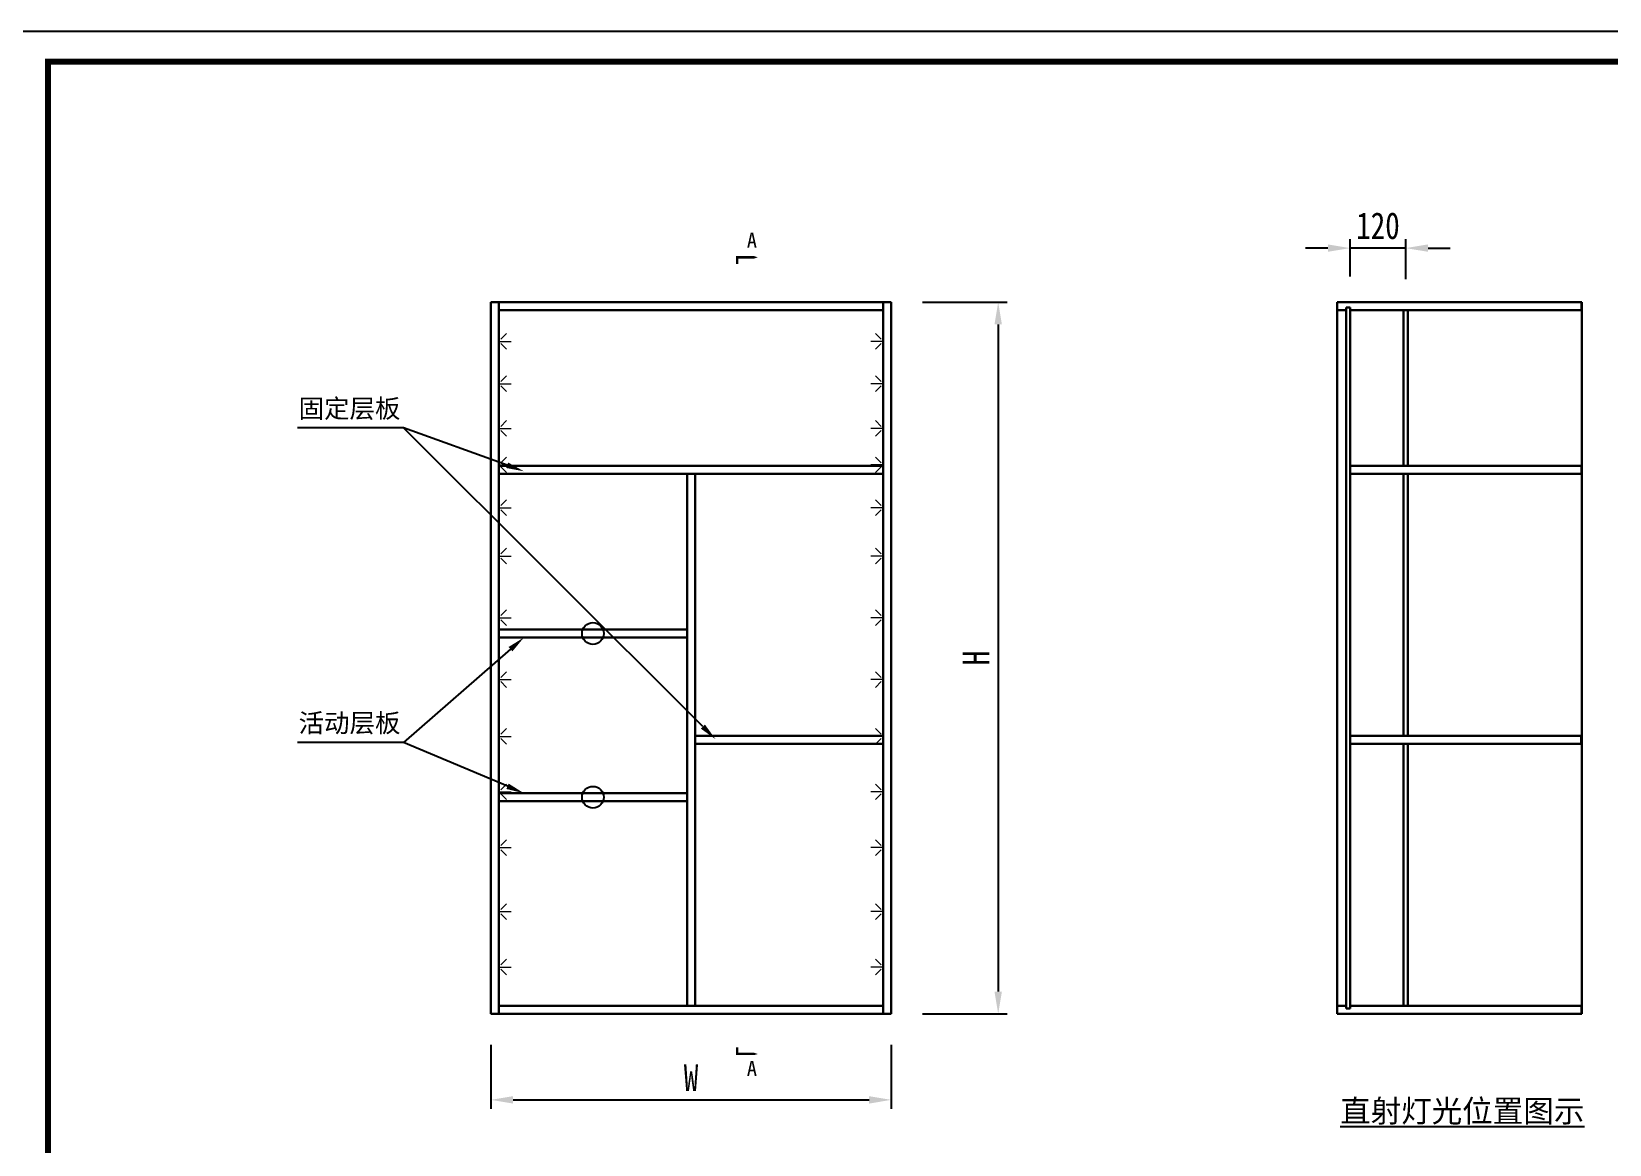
# Model space of a CAD drawing. Header units: millimetres. Extents: x 0 to 1097966, y -63096 to 223085.
# Drawn here: x 338555.3 to 338909.9, y -57116 to -56865.8 of the extents above; entities that cross this region are included whole.
import ezdxf
from ezdxf import colors
from ezdxf.entities.mleader import LeaderData, LeaderLine
from ezdxf.math import Vec2, Vec3

# ---------------------------------------------------------------- set-up
doc = ezdxf.new("R2010")
doc.units = ezdxf.units.MM
doc.styles.get("Standard").update_dxf_attribs({"font": 'arial.ttf'})
doc.styles.add('TEXT', font='', dxfattribs={"width": 0.8})
doc.styles.add('宋体', font='')
doc.styles.get('TEXT').set_extended_font_data('SimSun')
doc.styles.get('宋体').set_extended_font_data('SimSun')
doc.dimstyles.new('副本 (2) (2) ISO-25', dxfattribs={"dimtxt": 18, "dimasz": 13, "dimexe": 6, "dimexo": 12, "dimgap": 6, "dimtad": 1, "dimtxsty": 'TEXT', "dimcen": 2.5, "dimclrd": 5, "dimclre": 5, "dimclrt": 5, "dimadec": 0, "dimazin": 0, "dimtfac": 1, "dimtmove": 0, "dimatfit": 3, "dimldrblk": 'BOXFILLED', "dimfxl": 1.25, "dimarcsym": 0})
pattern_1 = [(0, (609.192, -11.072), (0, 6.985), [5.08, -1.905]), (90, (609.192, -11.072), (-6.985, 4e-16), [5.08, -1.905])]

# ---------------------------------------------------------------- blocks, each defined once
blk = doc.blocks.new('*D718')
at = {"color": 5, "lineweight": -2, "transparency": 16777216}
for p, q in [((338658.48, -57093.59), (338658.48, -57107.93)), ((338748.48, -57093.59), (338748.48, -57107.93)), ((338663.48, -57105.93), (338743.48, -57105.93))]:
    blk.add_line(p, q, dxfattribs=at)
at = {"color": 5, "lineweight": 13, "transparency": 16777216}
for points in [[(338663.48, -57105.1), (338663.48, -57106.77), (338658.48, -57105.93)], [(338743.48, -57105.1), (338743.48, -57106.77), (338748.48, -57105.93)]]:
    blk.add_solid(points, dxfattribs=at)
at = {"layer": 'Defpoints', "color": 0, "lineweight": 13, "transparency": 16777216}
for p in [(338658.48, -57086.59), (338748.48, -57086.59), (338748.48, -57105.93)]:
    blk.add_point(p, dxfattribs=at)
at = {"color": 5, "transparency": 16777216, "insert": (338703.48, -57100.93), "char_height": 6, "attachment_point": 5, "style": 'TEXT'}
blk.add_mtext('W', dxfattribs=at)
blk = doc.blocks.new('_BoxFilled')
at = {"color": 0, "linetype": 'ByBlock', "lineweight": -2}
blk.add_line((-0.5, 0), (-1, 0), dxfattribs=at)
at = {"color": 0, "linetype": 'ByBlock'}
blk.add_solid([(-0.5, 0.5), (0.5, 0.5), (-0.5, -0.5), (0.5, -0.5)], dxfattribs=at)
blk = doc.blocks.new('*D719')
at = {"color": 5, "lineweight": -2, "transparency": 16777216}
for p, q in [((338755.48, -56926.59), (338774.51, -56926.59)), ((338772.51, -56931.59), (338772.51, -57081.59)), ((338755.48, -57086.59), (338774.51, -57086.59))]:
    blk.add_line(p, q, dxfattribs=at)
at = {"color": 5, "lineweight": 13, "transparency": 16777216}
for points in [[(338771.68, -56931.59), (338773.35, -56931.59), (338772.51, -56926.59)], [(338771.68, -57081.59), (338773.35, -57081.59), (338772.51, -57086.59)]]:
    blk.add_solid(points, dxfattribs=at)
at = {"layer": 'Defpoints', "color": 0, "lineweight": 13, "transparency": 16777216}
for p in [(338748.48, -56926.59), (338748.48, -57086.59), (338772.51, -57086.59)]:
    blk.add_point(p, dxfattribs=at)
at = {"color": 5, "transparency": 16777216, "insert": (338767.51, -57006.59), "char_height": 6, "attachment_point": 5, "rotation": 90, "style": 'TEXT'}
blk.add_mtext('H', dxfattribs=at)
blk = doc.blocks.new('*D720')
at = {"color": 5, "lineweight": -2, "transparency": 16777216}
for p, q in [((338851.61, -56920.79), (338851.61, -56912.44)), ((338864.12, -56921.39), (338864.12, -56912.44)), ((338846.61, -56914.44), (338841.61, -56914.44)), ((338864.12, -56914.44), (338851.61, -56914.44)), ((338869.12, -56914.44), (338874.12, -56914.44))]:
    blk.add_line(p, q, dxfattribs=at)
at = {"color": 5, "lineweight": 13, "transparency": 16777216}
for points in [[(338846.61, -56913.61), (338846.61, -56915.27), (338851.61, -56914.44)], [(338869.12, -56913.61), (338869.12, -56915.27), (338864.12, -56914.44)]]:
    blk.add_solid(points, dxfattribs=at)
at = {"layer": 'Defpoints', "color": 0, "lineweight": 13, "transparency": 16777216}
for p in [(338851.61, -56914.44), (338851.61, -56927.79), (338864.12, -56928.39)]:
    blk.add_point(p, dxfattribs=at)
at = {"color": 5, "lineweight": 13, "transparency": 16777216, "insert": (338857.87, -56909.44), "char_height": 6, "attachment_point": 5, "style": 'TEXT'}
blk.add_mtext('120', dxfattribs=at)
blk = doc.blocks.new('秀')
at = {"color": 2, "lineweight": 13}
for p, q in [((338088.83, -56954.59), (338087.55, -56955.87)), ((338089.31, -56954.12), (338089.31, -56956.9)), ((338089.79, -56954.59), (338091.07, -56955.87)), ((338101.39, -56954.59), (338100.11, -56955.87)), ((338101.86, -56954.12), (338101.86, -56956.9)), ((338102.34, -56954.59), (338103.62, -56955.87)), ((338113.83, -56954.59), (338112.55, -56955.87)), ((338114.31, -56954.12), (338114.31, -56956.9)), ((338114.79, -56954.59), (338116.07, -56955.87))]:
    blk.add_line(p, q, dxfattribs=at)
blk = doc.blocks.new('vjhteh rt')
at = {"color": 2, "lineweight": 13}
for p, q in [((338746.21, -56934.93), (338744.93, -56933.65)), ((338746.68, -56935.41), (338743.9, -56935.41)), ((338746.21, -56935.89), (338744.93, -56937.17)), ((338746.68, -56944.93), (338743.9, -56944.93)), ((338746.21, -56944.45), (338744.93, -56943.17)), ((338746.21, -56945.41), (338744.93, -56946.69)), ((338746.68, -56954.99), (338743.9, -56954.99)), ((338746.21, -56954.51), (338744.93, -56953.23)), ((338746.21, -56955.46), (338744.93, -56956.74)), ((338746.21, -56962.69), (338744.93, -56961.41)), ((338746.68, -56963.16), (338743.9, -56963.16)), ((338746.21, -56963.64), (338744.93, -56964.92)), ((338746.68, -56972.82), (338743.9, -56972.82)), ((338746.21, -56972.34), (338744.93, -56971.06)), ((338746.21, -56973.3), (338744.93, -56974.57)), ((338746.68, -56983.68), (338743.9, -56983.68)), ((338746.21, -56983.2), (338744.93, -56981.92)), ((338746.21, -56984.15), (338744.93, -56985.43)), ((338746.68, -56997.54), (338743.9, -56997.54)), ((338746.21, -56997.07), (338744.93, -56995.79)), ((338746.21, -56998.02), (338744.93, -56999.3)), ((338746.68, -57011.43), (338743.9, -57011.43)), ((338746.21, -57010.95), (338744.93, -57009.67)), ((338746.21, -57011.91), (338744.93, -57013.19)), ((338746.21, -57063.14), (338744.93, -57061.86)), ((338746.68, -57063.62), (338743.9, -57063.62)), ((338746.21, -57064.1), (338744.93, -57065.38)), ((338746.68, -57076.07), (338743.9, -57076.07)), ((338746.21, -57075.59), (338744.93, -57074.31)), ((338746.21, -57076.55), (338744.93, -57077.82))]:
    blk.add_line(p, q, dxfattribs=at)
at = {"lineweight": 13, "xscale": -1, "rotation": 269.9999999998094}
blk.add_blockref('秀', (395700.8, -395138.54), dxfattribs=at)

msp = doc.modelspace()

# ---------------------------------------------------------------- hatches: boundary and pattern name
at = {"lineweight": 13, "true_color": 0x939598}
h = msp.add_hatch(dxfattribs=at)
h.set_pattern_fill('ANGLE', color=252)
h.set_pattern_definition(pattern_1)
h.paths.add_polyline_path([(338864.109, -56964.187), (338863.109, -56964.187), (338863.109, -56965.187), (338864.109, -56965.187)])
h = msp.add_hatch(dxfattribs=at)
h.set_pattern_fill('ANGLE', color=252)
h.set_pattern_definition(pattern_1)
h.paths.add_polyline_path([(338863.109, -57024.887), (338863.109, -57025.887), (338864.109, -57025.887), (338864.109, -57024.887)])

# ---------------------------------------------------------------- linework, layer by layer
at = {"lineweight": 30}
for p, q in [((338658.484, -56926.587), (338658.484, -57086.587)), ((338658.484, -56926.587), (338748.484, -56926.587)), ((338660.284, -56926.587), (338660.284, -57086.587)), ((338746.684, -56926.587), (338746.684, -57086.587)), ((338748.484, -56926.587), (338748.484, -57086.587)), ((338848.709, -56926.587), (338903.709, -56926.587)), ((338848.709, -56926.587), (338848.709, -57086.587)), ((338903.609, -56926.587), (338903.609, -56928.387)), ((338903.709, -56926.587), (338903.709, -57086.587)), ((338660.284, -56928.387), (338746.684, -56928.387)), ((338848.709, -56928.387), (338850.709, -56928.387)), ((338850.709, -56927.787), (338851.609, -56927.787)), ((338850.709, -56927.787), (338850.709, -57085.387)), ((338851.609, -56927.787), (338851.609, -57085.387)), ((338851.609, -56928.387), (338903.609, -56928.387)), ((338863.609, -56928.387), (338863.609, -56963.387)), ((338864.609, -56928.387), (338864.609, -56963.387)), ((338660.284, -56963.387), (338746.684, -56963.387)), ((338660.284, -56965.187), (338746.684, -56965.187)), ((338702.584, -56965.187), (338702.584, -57084.787)), ((338704.384, -56965.187), (338704.384, -57084.787)), ((338851.609, -56963.387), (338903.609, -56963.387)), ((338851.609, -56965.187), (338903.609, -56965.187)), ((338863.609, -56965.187), (338863.609, -57024.087)), ((338864.609, -56965.187), (338864.609, -57024.087)), ((338903.609, -56963.387), (338903.609, -56965.187)), ((338702.584, -57000.187), (338660.284, -57000.187)), ((338702.584, -57001.987), (338660.284, -57001.987)), ((338704.384, -57024.087), (338746.684, -57024.087)), ((338704.384, -57025.887), (338746.684, -57025.887)), ((338851.609, -57024.087), (338903.509, -57024.087)), ((338851.609, -57025.887), (338903.509, -57025.887)), ((338863.609, -57025.887), (338863.609, -57084.787)), ((338864.609, -57025.887), (338864.609, -57084.787)), ((338903.509, -57024.087), (338903.509, -57025.887)), ((338702.584, -57036.987), (338660.284, -57036.987)), ((338702.584, -57038.787), (338660.284, -57038.787)), ((338658.484, -57086.587), (338748.484, -57086.587)), ((338660.284, -57084.787), (338746.684, -57084.787)), ((338848.709, -57084.787), (338850.709, -57084.787)), ((338848.709, -57086.587), (338903.709, -57086.587)), ((338850.709, -57085.387), (338851.609, -57085.387)), ((338851.609, -57084.787), (338903.609, -57084.787)), ((338903.609, -57084.787), (338903.609, -57086.587))]:
    msp.add_line(p, q, dxfattribs=at)
msp.add_lwpolyline([(338552.218, -57266.703), (339119.218, -57266.703), (339119.218, -56865.753), (338552.218, -56865.753)], close=True)
at = {"const_width": 1.35}
msp.add_lwpolyline([(338558.968, -57259.953), (339112.468, -57259.953), (339112.468, -56872.503), (338558.968, -56872.503)], close=True, dxfattribs=at)
for points in [[(338718.498, -56916.512, 0, 1.08, 0), (338716.815, -56916.512, 0.54, 0.54, 0), (338713.867, -56916.512, 0.54, 0.54, 0), (338713.867, -56918.027, 0.54, 0.54, 0)], [(338718.498, -57095.611, 0, 1.08, 0), (338716.815, -57095.611, 0.54, 0.54, 0), (338713.867, -57095.611, 0.54, 0.54, 0), (338713.867, -57094.096, 0.54, 0.54, 0)]]:
    msp.add_lwpolyline(points, format="xyseb")
for centre in [(338681.434, -57001.087), (338681.434, -57037.887)]:
    msp.add_circle(centre, 2.44)

# ---------------------------------------------------------------- block references
at = {"lineweight": 13, "xscale": -1, "rotation": 359.9999999998095}
msp.add_blockref('vjhteh rt', (677406.967, 0), dxfattribs=at)
at = {"lineweight": 13}
msp.add_blockref('vjhteh rt', (0, 0), dxfattribs=at)

# ---------------------------------------------------------------- texts
at = {"color": 4, "attachment_point": 4, "style": '宋体'}
for s, insert, char_height, width in [('{\\C256;A}', (338716.021, -56912.681), 3.3539, 4.17765), ('固定层板', (338615.288, -56950.75), 4.1923, 31.34167), ('活动层板', (338615.288, -57021.453), 4.1923, 31.34167), ('{\\C256;A}', (338716.021, -57098.856), 3.3539, 4.17765), ('{\\L\\C256;直射灯光位置图示}', (338849.363, -57108.702), 5.03079, 58.50205)]:
    msp.add_mtext(s, dxfattribs=dict(at, insert=insert, char_height=char_height, width=width))

# ---------------------------------------------------------------- dimensions: what is measured, and where the dimension line sits
at = {"lineweight": 13}
dim = msp.add_linear_dim(base=(338851.609, -56914.439), p1=(338864.122, -56928.387), p2=(338851.609, -56927.787), text='120', dimstyle='副本 (2) (2) ISO-25', override={"dimtxt": 6, "dimasz": 5, "dimexe": 2, "dimexo": 7, "dimgap": 2, "dimfxl": 30, "dimfxlon": 1}, dxfattribs=at)
dim.commit()
dim.dimension.update_dxf_attribs({"geometry": '*D720', "text_midpoint": (338857.866, -56914.439), "dimtype": 160})
dim = msp.add_linear_dim(base=(338772.512, -57086.587), p1=(338748.484, -56926.587), p2=(338748.484, -57086.587), angle=90, text='H', dimstyle='副本 (2) (2) ISO-25', override={"dimtxt": 6, "dimasz": 5, "dimexe": 2, "dimexo": 7, "dimgap": 2, "dimfxl": 30, "dimfxlon": 1})
dim.commit()
dim.dimension.update_dxf_attribs({"geometry": '*D719', "text_midpoint": (338767.512, -57006.587)})
dim = msp.add_linear_dim(base=(338748.484, -57105.934), p1=(338658.484, -57086.587), p2=(338748.484, -57086.587), text='W', dimstyle='副本 (2) (2) ISO-25', override={"dimtxt": 6, "dimasz": 5, "dimexe": 2, "dimexo": 7, "dimgap": 2, "dimfxl": 30, "dimfxlon": 1})
dim.commit()
dim.dimension.update_dxf_attribs({"geometry": '*D718', "text_midpoint": (338703.484, -57100.934)})

# ---------------------------------------------------------------- leaders
at = {"color": 4}
ml = msp.add_multileader_mtext('Standard', dxfattribs=at)
ml.set_content('', color=4)
ml.set_leader_properties()
ml.build(insert=Vec2(0, 0))
ctx = ml.context
ctx.base_point, ctx.plane_origin = Vec3(338611.053, -56954.865), Vec3(338660.543, -56932.568)
ctx.text_align_type = 2
notes = []
notes.append((ctx, [(0, (1, 1, 0), (338638.832, -56954.865), (-1, 0), 23.779, [(0, [(338665.913, -56964.612)], 0, [])])]))
ctx.mtext.insert, ctx.mtext.alignment, ctx.mtext.flow_direction = Vec3(338613.053, -56952.865), 3, 5
ml = msp.add_multileader_mtext('Standard', dxfattribs=at)
ml.set_content('', color=4)
ml.set_leader_properties()
ml.build(insert=Vec2(0, 0))
ctx = ml.context
ctx.base_point, ctx.plane_origin = Vec3(338611.053, -56954.865), Vec3(338660.543, -57031.505)
ctx.text_align_type = 2
notes.append((ctx, [(0, (1, 1, 0), (338638.832, -56954.865), (-1, 0), 23.779, [(0, [(338708.965, -57024.833)], 0, [])])]))
ctx.mtext.insert, ctx.mtext.alignment, ctx.mtext.flow_direction = Vec3(338613.053, -56952.865), 3, 5
ml = msp.add_multileader_mtext('Standard', dxfattribs=at)
ml.set_content('', color=4)
ml.set_leader_properties()
ml.build(insert=Vec2(0, 0))
ctx = ml.context
ctx.base_point, ctx.plane_origin = Vec3(338611.053, -57025.568), Vec3(338660.543, -57003.271)
ctx.text_align_type = 2
notes.append((ctx, [(0, (1, 1, 0), (338638.832, -57025.568), (-1, 0), 23.779, [(0, [(338665.913, -57001.987)], 0, [])])]))
ctx.mtext.insert, ctx.mtext.alignment, ctx.mtext.flow_direction = Vec3(338613.053, -57023.568), 3, 5
ml = msp.add_multileader_mtext('Standard', dxfattribs=at)
ml.set_content('', color=4)
ml.set_leader_properties()
ml.build(insert=Vec2(0, 0))
ctx = ml.context
ctx.base_point, ctx.plane_origin = Vec3(338611.053, -57025.568), Vec3(338660.543, -57003.271)
ctx.text_align_type = 2
notes.append((ctx, [(0, (1, 1, 0), (338638.832, -57025.568), (-1, 0), 23.779, [(0, [(338665.913, -57036.987)], 0, [])])]))
ctx.mtext.insert, ctx.mtext.alignment, ctx.mtext.flow_direction = Vec3(338613.053, -57023.568), 3, 5
for ctx, leaders in notes:
    for number, flags, end, landing, length, lines in leaders:
        leader = LeaderData()
        leader.index, (leader.has_last_leader_line, leader.has_dogleg_vector, leader.attachment_direction) = number, flags
        leader.last_leader_point, leader.dogleg_vector, leader.dogleg_length = Vec3(end), Vec3(landing), length
        for number, points, colour, breaks in lines:
            line = LeaderLine()
            line.index, line.vertices, line.color, line.breaks = number, Vec3.list(points), colors.encode_raw_color(colour), breaks
            leader.lines.append(line)
        ctx.leaders.append(leader)

doc.saveas('drawing.dxf')
